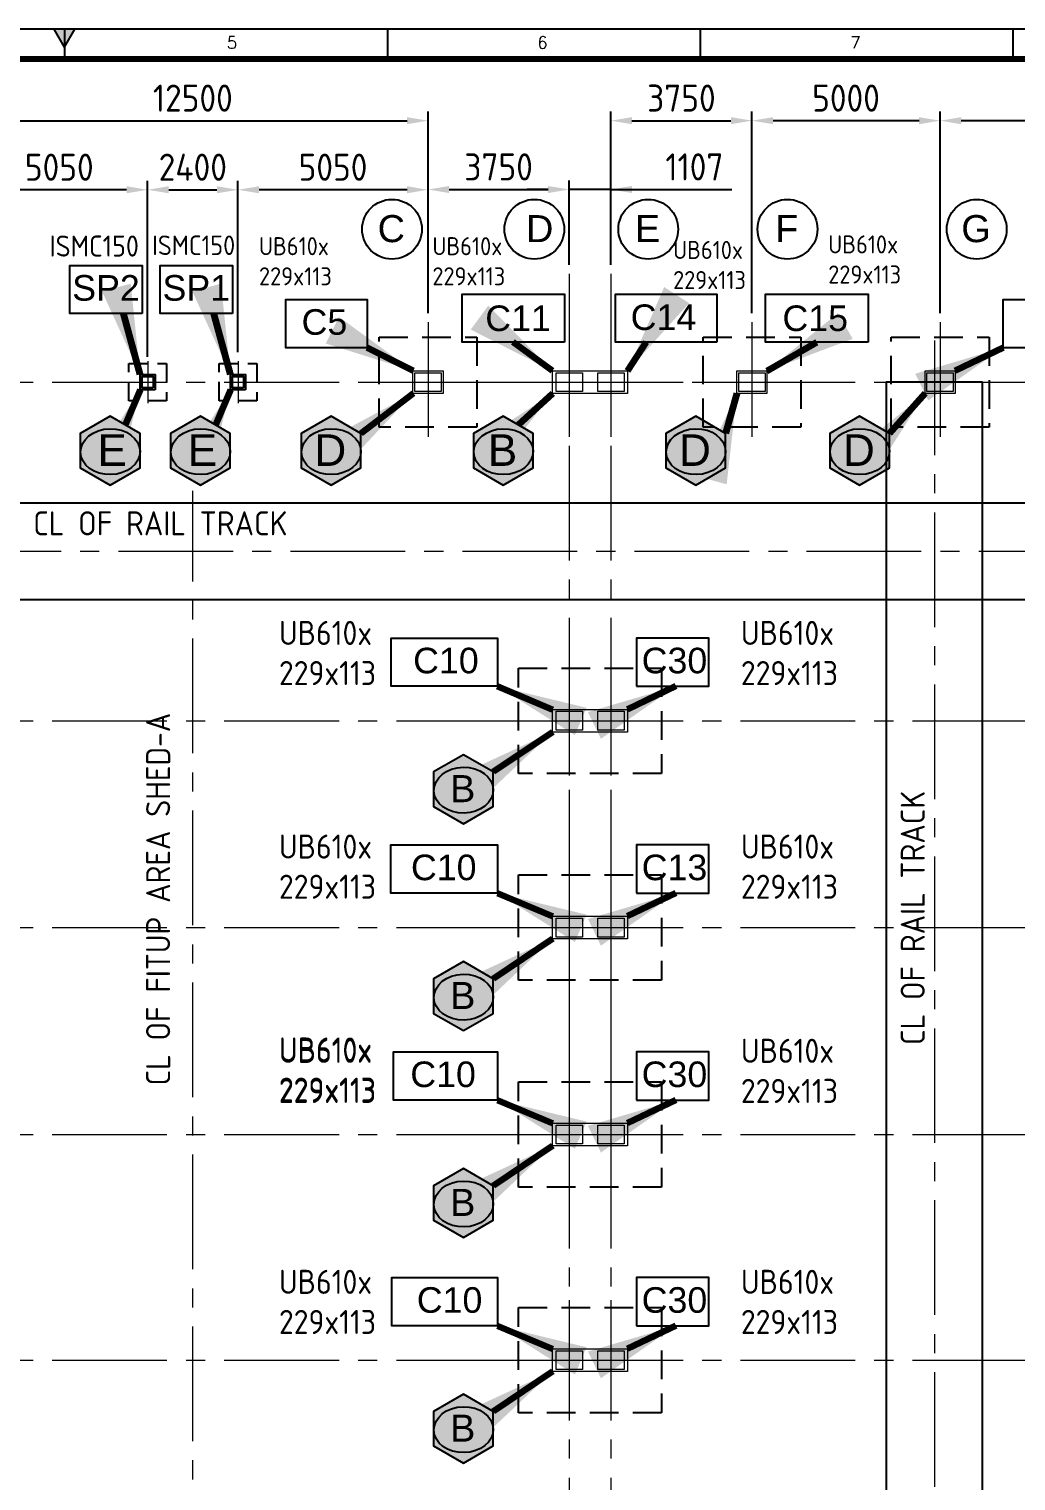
# Model space of a CAD drawing. Header units: millimetres. Extents: x -1055 to 11244, y -20673 to 2560.
# Drawn here: x 204.6 to 368.5, y 1497.6 to 1738.8 of the extents above; entities that cross this region are included whole.
import ezdxf
from ezdxf.enums import TextEntityAlignment as Align

# ---------------------------------------------------------------- set-up
doc = ezdxf.new("R2010")
doc.units = ezdxf.units.MM
doc.linetypes.add('CENTER2', pattern=[28.575, 19.05, -3.175, 3.175, -3.175])
doc.linetypes.add('DASHED2', pattern=[9.525, 6.35, -3.175])
doc.layers.add('BORDER', color=6, linetype='Continuous')
doc.styles.add('ACISOTS', font='isocp.shx')
doc.styles.add('ROMANS', font='romans.shx', dxfattribs={"width": 0.8})
doc.styles.get("Standard").update_dxf_attribs({"font": 'arial.ttf'})
doc.dimstyles.new('ISO-25', dxfattribs={"dimtxt": 4, "dimasz": 3.5, "dimexe": 1.5, "dimexo": 1.5, "dimgap": 1.5, "dimtad": 1, "dimtxsty": 'Standard', "dimcen": 0, "dimadec": 0, "dimazin": 0, "dimtfac": 1, "dimtmove": 0, "dimatfit": 3, "dimfxl": 1, "dimarcsym": 0})

# ---------------------------------------------------------------- blocks, each defined once
blk = doc.blocks.new('*D27759')
at = {"color": 0, "lineweight": -2}
for p, q in [((192.76, 1691.62), (192.76, 1725.11)), ((270.89, 1691.62), (270.89, 1725.11)), ((196.26, 1723.61), (267.39, 1723.61))]:
    blk.add_line(p, q, dxfattribs=at)
at = {"color": 0}
for points in [[(196.26, 1724.2), (196.26, 1723.03), (192.76, 1723.61)], [(267.39, 1723.03), (267.39, 1724.2), (270.89, 1723.61)]]:
    blk.add_solid(points, dxfattribs=at)
at = {"layer": 'Defpoints', "color": 0}
for p in [(270.89, 1723.61), (192.76, 1690.12), (270.89, 1690.12)]:
    blk.add_point(p, dxfattribs=at)
at = {"color": 0, "insert": (231.82, 1727.36), "char_height": 4.5, "attachment_point": 5, "style": 'ACISOTS'}
blk.add_mtext('12500', dxfattribs=at)
blk = doc.blocks.new('*D27760')
at = {"color": 0, "lineweight": -2}
for p, q in [((270.89, 1691.62), (270.89, 1713.68)), ((294.32, 1699.66), (294.32, 1713.68)), ((274.39, 1712.18), (290.82, 1712.18))]:
    blk.add_line(p, q, dxfattribs=at)
at = {"color": 0}
for points in [[(274.39, 1712.76), (274.39, 1711.59), (270.89, 1712.18)], [(290.82, 1711.59), (290.82, 1712.76), (294.32, 1712.18)]]:
    blk.add_solid(points, dxfattribs=at)
at = {"layer": 'Defpoints', "color": 0}
for p in [(294.32, 1712.18), (294.32, 1698.16), (270.89, 1690.12)]:
    blk.add_point(p, dxfattribs=at)
at = {"color": 0, "insert": (282.6, 1715.93), "char_height": 4.5, "attachment_point": 5, "style": 'ACISOTS'}
blk.add_mtext('3750', dxfattribs=at)
blk = doc.blocks.new('*D27762')
at = {"color": 0, "lineweight": -2}
for p, q in [((355.93, 1691.62), (355.93, 1725.11)), ((424.05, 1699.66), (424.05, 1725.11)), ((420.55, 1723.61), (359.43, 1723.61))]:
    blk.add_line(p, q, dxfattribs=at)
at = {"color": 0}
for points in [[(359.43, 1724.2), (359.43, 1723.03), (355.93, 1723.61)], [(420.55, 1723.03), (420.55, 1724.2), (424.05, 1723.61)]]:
    blk.add_solid(points, dxfattribs=at)
at = {"layer": 'Defpoints', "color": 0}
for p in [(355.93, 1723.61), (424.05, 1698.16), (355.93, 1690.12)]:
    blk.add_point(p, dxfattribs=at)
at = {"color": 0, "insert": (389.99, 1727.36), "char_height": 4.5, "attachment_point": 5, "style": 'ACISOTS'}
blk.add_mtext('10900', dxfattribs=at)
blk = doc.blocks.new('*D27763')
at = {"color": 0, "lineweight": -2}
for p, q in [((324.68, 1691.62), (324.68, 1725.11)), ((355.93, 1691.62), (355.93, 1725.11)), ((352.43, 1723.61), (328.18, 1723.61))]:
    blk.add_line(p, q, dxfattribs=at)
at = {"color": 0}
for points in [[(328.18, 1724.2), (328.18, 1723.03), (324.68, 1723.61)], [(352.43, 1723.03), (352.43, 1724.2), (355.93, 1723.61)]]:
    blk.add_solid(points, dxfattribs=at)
at = {"layer": 'Defpoints', "color": 0}
for p in [(324.68, 1723.61), (324.68, 1690.12), (355.93, 1690.12)]:
    blk.add_point(p, dxfattribs=at)
at = {"color": 0, "insert": (340.3, 1727.36), "char_height": 4.5, "attachment_point": 5, "style": 'ACISOTS'}
blk.add_mtext('5000', dxfattribs=at)
blk = doc.blocks.new('*D27764')
at = {"color": 0, "lineweight": -2}
for p, q in [((301.24, 1699.66), (301.24, 1725.11)), ((324.68, 1691.62), (324.68, 1725.11)), ((304.74, 1723.61), (321.18, 1723.61))]:
    blk.add_line(p, q, dxfattribs=at)
at = {"color": 0}
for points in [[(304.74, 1724.2), (304.74, 1723.03), (301.24, 1723.61)], [(321.18, 1723.03), (321.18, 1724.2), (324.68, 1723.61)]]:
    blk.add_solid(points, dxfattribs=at)
at = {"layer": 'Defpoints', "color": 0}
for p in [(324.68, 1723.61), (301.24, 1698.16), (324.68, 1690.12)]:
    blk.add_point(p, dxfattribs=at)
at = {"color": 0, "insert": (312.96, 1727.36), "char_height": 4.5, "attachment_point": 5, "style": 'ACISOTS'}
blk.add_mtext('3750', dxfattribs=at)
blk = doc.blocks.new('*D27765')
at = {"color": 0, "lineweight": -2}
for p, q in [((294.32, 1699.66), (294.32, 1713.68)), ((301.24, 1699.66), (301.24, 1713.68)), ((290.82, 1712.18), (287.32, 1712.18)), ((301.24, 1712.18), (294.32, 1712.18)), ((301.24, 1712.18), (321.34, 1712.18)), ((304.74, 1712.18), (308.24, 1712.18))]:
    blk.add_line(p, q, dxfattribs=at)
at = {"color": 0}
for points in [[(290.82, 1711.59), (290.82, 1712.76), (294.32, 1712.18)], [(304.74, 1712.76), (304.74, 1711.59), (301.24, 1712.18)]]:
    blk.add_solid(points, dxfattribs=at)
at = {"layer": 'Defpoints', "color": 0}
for p in [(294.32, 1712.18), (294.32, 1698.16), (301.24, 1698.16)]:
    blk.add_point(p, dxfattribs=at)
at = {"color": 0, "insert": (315.12, 1715.93), "char_height": 4.5, "attachment_point": 5, "style": 'ACISOTS'}
blk.add_mtext('1107', dxfattribs=at)
blk = doc.blocks.new('A$7E9715B3A1E3B4')
at = {"color": 1, "linetype": 'CENTER2', "lineweight": 0}
for p, q in [((9.95, 19.91), (9.95, 0)), ((0, 9.95), (19.91, 9.95))]:
    blk.add_line(p, q, dxfattribs=at)
at = {"color": 1, "lineweight": 0}
for points in [[(12.45, 8.08), (7.45, 8.08), (7.45, 11.83), (12.45, 11.83)], [(12.14, 8.39), (7.77, 8.39), (7.77, 11.52), (12.14, 11.52)]]:
    blk.add_lwpolyline(points, close=True, dxfattribs=at)
blk = doc.blocks.new('A$7E9715C232F3CA')
at = {"color": 1, "linetype": 'CENTER2', "lineweight": 0}
for p, q in [((9.95, 19.91), (9.95, 0)), ((16.87, 19.91), (16.87, 0)), ((0, 9.95), (26.83, 9.95))]:
    blk.add_line(p, q, dxfattribs=at)
at = {"color": 4, "lineweight": 0}
for points in [[(19.66, 8.08), (7.16, 8.08), (7.16, 11.83), (19.66, 11.83)], [(12.14, 8.39), (7.77, 8.39), (7.77, 11.52), (12.14, 11.52)], [(19.06, 8.39), (14.69, 8.39), (14.69, 11.52), (19.06, 11.52)]]:
    blk.add_lwpolyline(points, close=True, dxfattribs=at)
blk = doc.blocks.new('*D28428')
at = {"color": 0, "lineweight": -2}
for p, q in [((192.76, 1691.62), (192.76, 1713.63)), ((224.32, 1684.38), (224.32, 1713.63)), ((220.82, 1712.13), (196.26, 1712.13))]:
    blk.add_line(p, q, dxfattribs=at)
at = {"color": 0}
for points in [[(196.26, 1712.72), (196.26, 1711.55), (192.76, 1712.13)], [(220.82, 1711.55), (220.82, 1712.72), (224.32, 1712.13)]]:
    blk.add_solid(points, dxfattribs=at)
at = {"layer": 'Defpoints', "color": 0}
for p in [(192.76, 1712.13), (192.76, 1690.12), (224.32, 1682.88)]:
    blk.add_point(p, dxfattribs=at)
at = {"color": 0, "insert": (209.64, 1715.88), "char_height": 4.5, "attachment_point": 5, "style": 'ACISOTS'}
blk.add_mtext('5050', dxfattribs=at)
blk = doc.blocks.new('A1B')
at = {"layer": 'BORDER'}
for p, q in [((210.5, 587), (208.77, 590)), ((210.5, 590), (210.5, 585)), ((210.5, 587), (212.23, 590)), ((210.5, 588), (210.5, 585)), ((210.5, 588), (210.5, 585))]:
    blk.add_line(p, q, dxfattribs=at)
at = {"layer": 'BORDER', "color": 1}
for p, q in [((264.19, 585), (264.19, 590)), ((316.12, 585), (316.12, 590)), ((368.06, 585), (368.06, 590))]:
    blk.add_line(p, q, dxfattribs=at)
at = {"layer": 'BORDER'}
blk.add_lwpolyline([(837, 3), (837, 590), (3, 590), (3, 3)], close=True, dxfattribs=at)
at = {"layer": 'BORDER', "const_width": 1}
blk.add_lwpolyline([(8, 8), (832, 8), (832, 585), (8, 585)], close=True, dxfattribs=at)
at = {"layer": 'BORDER'}
blk.add_solid([(212.23, 590), (208.77, 590), (210.5, 587)], dxfattribs=at)
at = {"layer": 'BORDER', "color": 1, "style": 'ROMANS'}
for s, p in [('5', (238.32, 586.75)), ('6', (289.89, 586.75)), ('7', (341.88, 586.75))]:
    blk.add_text(s, height=2, dxfattribs=at).set_placement(p, align=Align.CENTER)
blk = doc.blocks.new('*D28637')
at = {"color": 0, "lineweight": -2}
for p, q in [((239.32, 1685.17), (239.32, 1713.63)), ((270.89, 1691.62), (270.89, 1713.63)), ((267.39, 1712.13), (242.82, 1712.13))]:
    blk.add_line(p, q, dxfattribs=at)
at = {"color": 0}
for points in [[(242.82, 1712.72), (242.82, 1711.55), (239.32, 1712.13)], [(267.39, 1711.55), (267.39, 1712.72), (270.89, 1712.13)]]:
    blk.add_solid(points, dxfattribs=at)
at = {"layer": 'Defpoints', "color": 0}
for p in [(239.32, 1712.13), (270.89, 1690.12), (239.32, 1683.67)]:
    blk.add_point(p, dxfattribs=at)
at = {"color": 0, "insert": (255.1, 1715.88), "char_height": 4.5, "attachment_point": 5, "style": 'ACISOTS'}
blk.add_mtext('5050', dxfattribs=at)
blk = doc.blocks.new('*D28638')
at = {"color": 0, "lineweight": -2}
for p, q in [((224.32, 1685.17), (224.32, 1713.63)), ((239.32, 1685.17), (239.32, 1713.63)), ((227.82, 1712.13), (235.82, 1712.13))]:
    blk.add_line(p, q, dxfattribs=at)
at = {"color": 0}
for points in [[(227.82, 1712.72), (227.82, 1711.55), (224.32, 1712.13)], [(235.82, 1711.55), (235.82, 1712.72), (239.32, 1712.13)]]:
    blk.add_solid(points, dxfattribs=at)
at = {"layer": 'Defpoints', "color": 0}
for p in [(239.32, 1712.13), (224.32, 1683.67), (239.32, 1683.67)]:
    blk.add_point(p, dxfattribs=at)
at = {"color": 0, "insert": (231.82, 1715.88), "char_height": 4.5, "attachment_point": 5, "style": 'ACISOTS'}
blk.add_mtext('2400', dxfattribs=at)

msp = doc.modelspace()

# ---------------------------------------------------------------- hatches: boundary and pattern name
at = {"transparency": 33554687}
h = msp.add_hatch(color=256, dxfattribs=at)
h.dxf.hatch_style = 1
edge = h.paths.add_edge_path()
edge.add_line((220.565782, 1673.074741), (218.083677, 1674.507785))
edge.add_line((218.083677, 1674.507785), (213.119468, 1671.641697))
edge.add_line((213.119468, 1671.641697), (213.119468, 1665.909522))
edge.add_line((213.119468, 1665.909522), (218.083677, 1663.043435))
edge.add_line((218.083677, 1663.043435), (223.047887, 1665.909522))
edge.add_line((223.047887, 1665.909522), (223.047887, 1668.591513))
edge.add_ellipse((218.113728, 1668.613119), major_axis=(-4.934186, -0.103971), ratio=0.7730340689, start_angle=180.01942008, end_angle=538.11416563, ccw=False)
edge.add_line((223.047887, 1668.718383), (223.047887, 1671.641697))
edge.add_line((223.047887, 1671.641697), (220.565782, 1673.074741))
h = msp.add_hatch(color=256, dxfattribs=at)
h.dxf.hatch_style = 1
edge = h.paths.add_edge_path()
edge.add_line((220.565782, 1673.074741), (218.083677, 1674.507785))
edge.add_line((218.083677, 1674.507785), (213.119468, 1671.641697))
edge.add_line((213.119468, 1671.641697), (213.119468, 1665.909522))
edge.add_line((213.119468, 1665.909522), (218.083677, 1663.043435))
edge.add_line((218.083677, 1663.043435), (223.047887, 1665.909522))
edge.add_line((223.047887, 1665.909522), (223.047887, 1668.591513))
edge.add_ellipse((218.113728, 1668.613119), major_axis=(-4.934186, -0.103971), ratio=0.7730340689, start_angle=180.01942008, end_angle=538.11416563, ccw=False)
edge.add_line((223.047887, 1668.718383), (223.047887, 1671.641697))
edge.add_line((223.047887, 1671.641697), (220.565782, 1673.074741))
h = msp.add_hatch(color=256, dxfattribs=at)
h.dxf.hatch_style = 1
edge = h.paths.add_edge_path()
edge.add_line((235.565782, 1673.074741), (233.083677, 1674.507785))
edge.add_line((233.083677, 1674.507785), (228.119468, 1671.641697))
edge.add_line((228.119468, 1671.641697), (228.119468, 1665.909522))
edge.add_line((228.119468, 1665.909522), (233.083677, 1663.043435))
edge.add_line((233.083677, 1663.043435), (238.047887, 1665.909522))
edge.add_line((238.047887, 1665.909522), (238.047887, 1668.591513))
edge.add_ellipse((233.113728, 1668.613119), major_axis=(-4.934186, -0.103971), ratio=0.7730340689, start_angle=180.01942008, end_angle=538.11416563, ccw=False)
edge.add_line((238.047887, 1668.718383), (238.047887, 1671.641697))
edge.add_line((238.047887, 1671.641697), (235.565782, 1673.074741))
h = msp.add_hatch(color=256, dxfattribs=at)
h.dxf.hatch_style = 1
edge = h.paths.add_edge_path()
edge.add_line((235.565782, 1673.074741), (233.083677, 1674.507785))
edge.add_line((233.083677, 1674.507785), (228.119468, 1671.641697))
edge.add_line((228.119468, 1671.641697), (228.119468, 1665.909522))
edge.add_line((228.119468, 1665.909522), (233.083677, 1663.043435))
edge.add_line((233.083677, 1663.043435), (238.047887, 1665.909522))
edge.add_line((238.047887, 1665.909522), (238.047887, 1668.591513))
edge.add_ellipse((233.113728, 1668.613119), major_axis=(-4.934186, -0.103971), ratio=0.7730340689, start_angle=180.01942008, end_angle=538.11416563, ccw=False)
edge.add_line((238.047887, 1668.718383), (238.047887, 1671.641697))
edge.add_line((238.047887, 1671.641697), (235.565782, 1673.074741))
h = msp.add_hatch(color=256, dxfattribs=at)
h.dxf.hatch_style = 1
edge = h.paths.add_edge_path()
edge.add_line((257.260929, 1673.074741), (254.778824, 1674.507785))
edge.add_line((254.778824, 1674.507785), (249.814615, 1671.641697))
edge.add_line((249.814615, 1671.641697), (249.814615, 1665.909522))
edge.add_line((249.814615, 1665.909522), (254.778824, 1663.043435))
edge.add_line((254.778824, 1663.043435), (259.743033, 1665.909522))
edge.add_line((259.743033, 1665.909522), (259.743033, 1668.591513))
edge.add_ellipse((254.808875, 1668.613119), major_axis=(-4.934186, -0.103971), ratio=0.7730340689, start_angle=180.01942008, end_angle=538.11416563, ccw=False)
edge.add_line((259.743033, 1668.718383), (259.743033, 1671.641697))
edge.add_line((259.743033, 1671.641697), (257.260929, 1673.074741))
h = msp.add_hatch(color=256, dxfattribs=at)
h.dxf.hatch_style = 1
edge = h.paths.add_edge_path()
edge.add_line((285.853628, 1673.074741), (283.371523, 1674.507785))
edge.add_line((283.371523, 1674.507785), (278.407314, 1671.641697))
edge.add_line((278.407314, 1671.641697), (278.407314, 1665.909522))
edge.add_line((278.407314, 1665.909522), (283.371523, 1663.043435))
edge.add_line((283.371523, 1663.043435), (288.335733, 1665.909522))
edge.add_line((288.335733, 1665.909522), (288.335733, 1668.591513))
edge.add_ellipse((283.401574, 1668.613119), major_axis=(-4.934186, -0.103971), ratio=0.7730340689, start_angle=180.01942008, end_angle=538.11416563, ccw=False)
edge.add_line((288.335733, 1668.718383), (288.335733, 1671.641697))
edge.add_line((288.335733, 1671.641697), (285.853628, 1673.074741))
h = msp.add_hatch(color=256, dxfattribs=at)
h.dxf.hatch_style = 1
edge = h.paths.add_edge_path()
edge.add_line((285.853628, 1673.074741), (283.371523, 1674.507785))
edge.add_line((283.371523, 1674.507785), (278.407314, 1671.641697))
edge.add_line((278.407314, 1671.641697), (278.407314, 1665.909522))
edge.add_line((278.407314, 1665.909522), (283.371523, 1663.043435))
edge.add_line((283.371523, 1663.043435), (288.335733, 1665.909522))
edge.add_line((288.335733, 1665.909522), (288.335733, 1668.591513))
edge.add_ellipse((283.401574, 1668.613119), major_axis=(-4.934186, -0.103971), ratio=0.7730340689, start_angle=180.01942008, end_angle=538.11416563, ccw=False)
edge.add_line((288.335733, 1668.718383), (288.335733, 1671.641697))
edge.add_line((288.335733, 1671.641697), (285.853628, 1673.074741))
h = msp.add_hatch(color=256, dxfattribs=at)
h.dxf.hatch_style = 1
edge = h.paths.add_edge_path()
edge.add_line((317.821941, 1673.074741), (315.339837, 1674.507785))
edge.add_line((315.339837, 1674.507785), (310.375628, 1671.641697))
edge.add_line((310.375628, 1671.641697), (310.375628, 1665.909522))
edge.add_line((310.375628, 1665.909522), (315.339837, 1663.043435))
edge.add_line((315.339837, 1663.043435), (320.304046, 1665.909522))
edge.add_line((320.304046, 1665.909522), (320.304046, 1668.591513))
edge.add_ellipse((315.369888, 1668.613119), major_axis=(-4.934186, -0.103971), ratio=0.7730340689, start_angle=180.01942008, end_angle=538.11416563, ccw=False)
edge.add_line((320.304046, 1668.718383), (320.304046, 1671.641697))
edge.add_line((320.304046, 1671.641697), (317.821941, 1673.074741))
h = msp.add_hatch(color=256, dxfattribs=at)
h.dxf.hatch_style = 1
edge = h.paths.add_edge_path()
edge.add_line((317.821941, 1673.074741), (315.339837, 1674.507785))
edge.add_line((315.339837, 1674.507785), (310.375628, 1671.641697))
edge.add_line((310.375628, 1671.641697), (310.375628, 1665.909522))
edge.add_line((310.375628, 1665.909522), (315.339837, 1663.043435))
edge.add_line((315.339837, 1663.043435), (320.304046, 1665.909522))
edge.add_line((320.304046, 1665.909522), (320.304046, 1668.591513))
edge.add_ellipse((315.369888, 1668.613119), major_axis=(-4.934186, -0.103971), ratio=0.7730340689, start_angle=180.01942008, end_angle=538.11416563, ccw=False)
edge.add_line((320.304046, 1668.718383), (320.304046, 1671.641697))
edge.add_line((320.304046, 1671.641697), (317.821941, 1673.074741))
h = msp.add_hatch(color=256, dxfattribs=at)
h.dxf.hatch_style = 1
edge = h.paths.add_edge_path()
edge.add_line((345.036841, 1673.074741), (342.554736, 1674.507785))
edge.add_line((342.554736, 1674.507785), (337.590527, 1671.641697))
edge.add_line((337.590527, 1671.641697), (337.590527, 1665.909522))
edge.add_line((337.590527, 1665.909522), (342.554736, 1663.043435))
edge.add_line((342.554736, 1663.043435), (347.518945, 1665.909522))
edge.add_line((347.518945, 1665.909522), (347.518945, 1668.591513))
edge.add_ellipse((342.584787, 1668.613119), major_axis=(-4.934186, -0.103971), ratio=0.7730340689, start_angle=180.01942008, end_angle=538.11416563, ccw=False)
edge.add_line((347.518945, 1668.718383), (347.518945, 1671.641697))
edge.add_line((347.518945, 1671.641697), (345.036841, 1673.074741))
h = msp.add_hatch(color=256, dxfattribs=at)
h.dxf.hatch_style = 1
edge = h.paths.add_edge_path()
edge.add_line((279.242094, 1616.824741), (276.75999, 1618.257785))
edge.add_line((276.75999, 1618.257785), (271.795781, 1615.391697))
edge.add_line((271.795781, 1615.391697), (271.795781, 1609.659522))
edge.add_line((271.795781, 1609.659522), (276.75999, 1606.793435))
edge.add_line((276.75999, 1606.793435), (281.724199, 1609.659522))
edge.add_line((281.724199, 1609.659522), (281.724199, 1612.341513))
edge.add_ellipse((276.790041, 1612.363119), major_axis=(-4.934186, -0.103971), ratio=0.7730340689, start_angle=180.01942008, end_angle=538.11416563, ccw=False)
edge.add_line((281.724199, 1612.468383), (281.724199, 1615.391697))
edge.add_line((281.724199, 1615.391697), (279.242094, 1616.824741))
h = msp.add_hatch(color=256, dxfattribs=at)
h.dxf.hatch_style = 1
edge = h.paths.add_edge_path()
edge.add_line((279.242094, 1582.449741), (276.75999, 1583.882785))
edge.add_line((276.75999, 1583.882785), (271.795781, 1581.016697))
edge.add_line((271.795781, 1581.016697), (271.795781, 1575.284522))
edge.add_line((271.795781, 1575.284522), (276.75999, 1572.418435))
edge.add_line((276.75999, 1572.418435), (281.724199, 1575.284522))
edge.add_line((281.724199, 1575.284522), (281.724199, 1577.966513))
edge.add_ellipse((276.790041, 1577.988119), major_axis=(-4.934186, -0.103971), ratio=0.7730340689, start_angle=180.01942008, end_angle=538.11416563, ccw=False)
edge.add_line((281.724199, 1578.093383), (281.724199, 1581.016697))
edge.add_line((281.724199, 1581.016697), (279.242094, 1582.449741))
h = msp.add_hatch(color=256, dxfattribs=at)
h.dxf.hatch_style = 1
edge = h.paths.add_edge_path()
edge.add_line((279.242094, 1548.074741), (276.75999, 1549.507785))
edge.add_line((276.75999, 1549.507785), (271.795781, 1546.641697))
edge.add_line((271.795781, 1546.641697), (271.795781, 1540.909522))
edge.add_line((271.795781, 1540.909522), (276.75999, 1538.043435))
edge.add_line((276.75999, 1538.043435), (281.724199, 1540.909522))
edge.add_line((281.724199, 1540.909522), (281.724199, 1543.591513))
edge.add_ellipse((276.790041, 1543.613119), major_axis=(-4.934186, -0.103971), ratio=0.7730340689, start_angle=180.01942008, end_angle=538.11416563, ccw=False)
edge.add_line((281.724199, 1543.718383), (281.724199, 1546.641697))
edge.add_line((281.724199, 1546.641697), (279.242094, 1548.074741))
h = msp.add_hatch(color=256, dxfattribs=at)
h.dxf.hatch_style = 1
edge = h.paths.add_edge_path()
edge.add_line((279.242094, 1510.574741), (276.75999, 1512.007785))
edge.add_line((276.75999, 1512.007785), (271.795781, 1509.141697))
edge.add_line((271.795781, 1509.141697), (271.795781, 1503.409522))
edge.add_line((271.795781, 1503.409522), (276.75999, 1500.543435))
edge.add_line((276.75999, 1500.543435), (281.724199, 1503.409522))
edge.add_line((281.724199, 1503.409522), (281.724199, 1506.091513))
edge.add_ellipse((276.790041, 1506.113119), major_axis=(-4.934186, -0.103971), ratio=0.7730340689, start_angle=180.01942008, end_angle=538.11416563, ccw=False)
edge.add_line((281.724199, 1506.218383), (281.724199, 1509.141697))
edge.add_line((281.724199, 1509.141697), (279.242094, 1510.574741))

# ---------------------------------------------------------------- linework, layer by layer
at = {"color": 3, "linetype": 'CENTER2', "lineweight": 0}
for p, q in [((294.323601, 1698.161066), (294.323601, 1168.450849)), ((301.242351, 1698.161066), (301.242351, 1359.518887)), ((354.992351, 1687.09968), (354.992351, 1349.660867)), ((224.323601, 1683.668803), (224.323601, 1676.653131)), ((239.323601, 1683.668803), (239.323601, 1676.653131)), ((151.323502, 1680.160967), (506.742451, 1680.160967)), ((231.823601, 1161.295912), (231.823601, 1662.134019)), ((495.681065, 1652.035967), (162.384888, 1652.035967)), ((151.323502, 1623.910967), (506.742451, 1623.910967)), ((151.323502, 1589.535967), (506.742451, 1589.535967)), ((151.323502, 1555.160967), (506.742451, 1555.160967)), ((151.323502, 1517.660967), (506.742451, 1517.660967))]:
    msp.add_line(p, q, dxfattribs=at)
for points in [[(223.401016, 1691.554038), (211.401016, 1691.554038), (211.401016, 1699.554038), (223.401016, 1699.554038)], [(238.401016, 1691.554038), (226.401016, 1691.554038), (226.401016, 1699.554038), (238.401016, 1699.554038)], [(260.75987, 1685.887517), (247.284159, 1685.887517), (247.284159, 1693.887517), (260.75987, 1693.887517)], [(293.543483, 1686.784066), (276.546849, 1686.784066), (276.546849, 1694.784066), (293.543483, 1694.784066)], [(318.822201, 1686.784066), (302.033992, 1686.784066), (302.033992, 1694.784066), (318.822201, 1694.784066)], [(225.573601, 1678.910967), (223.073601, 1678.910967), (223.073601, 1681.410967), (225.573601, 1681.410967)], [(225.261101, 1679.223467), (223.386101, 1679.223467), (223.386101, 1681.098467), (225.261101, 1681.098467)], [(240.573601, 1678.910967), (238.073601, 1678.910967), (238.073601, 1681.410967), (240.573601, 1681.410967)], [(240.261101, 1679.223467), (238.386101, 1679.223467), (238.386101, 1681.098467), (240.261101, 1681.098467)], [(362.992351, 1680.160967), (346.992351, 1680.160967), (346.992351, 1367.660967), (362.992351, 1367.660967)], [(218.083677, 1663.043435), (223.047887, 1665.909522), (223.047887, 1671.641697), (218.083677, 1674.507785), (213.119468, 1671.641697), (213.119468, 1665.909522)], [(218.083677, 1663.043435), (223.047887, 1665.909522), (223.047887, 1671.641697), (218.083677, 1674.507785), (213.119468, 1671.641697), (213.119468, 1665.909522)], [(233.083677, 1663.043435), (238.047887, 1665.909522), (238.047887, 1671.641697), (233.083677, 1674.507785), (228.119468, 1671.641697), (228.119468, 1665.909522)], [(233.083677, 1663.043435), (238.047887, 1665.909522), (238.047887, 1671.641697), (233.083677, 1674.507785), (228.119468, 1671.641697), (228.119468, 1665.909522)], [(254.778824, 1663.043435), (259.743033, 1665.909522), (259.743033, 1671.641697), (254.778824, 1674.507785), (249.814615, 1671.641697), (249.814615, 1665.909522)], [(283.371523, 1663.043435), (288.335733, 1665.909522), (288.335733, 1671.641697), (283.371523, 1674.507785), (278.407314, 1671.641697), (278.407314, 1665.909522)], [(283.371523, 1663.043435), (288.335733, 1665.909522), (288.335733, 1671.641697), (283.371523, 1674.507785), (278.407314, 1671.641697), (278.407314, 1665.909522)], [(315.339837, 1663.043435), (320.304046, 1665.909522), (320.304046, 1671.641697), (315.339837, 1674.507785), (310.375628, 1671.641697), (310.375628, 1665.909522)], [(315.339837, 1663.043435), (320.304046, 1665.909522), (320.304046, 1671.641697), (315.339837, 1674.507785), (310.375628, 1671.641697), (310.375628, 1665.909522)], [(342.554736, 1663.043435), (347.518945, 1665.909522), (347.518945, 1671.641697), (342.554736, 1674.507785), (337.590527, 1671.641697), (337.590527, 1665.909522)], [(169.323601, 1644.035967), (488.742351, 1644.035967), (488.742351, 1660.035967), (169.323601, 1660.035967)], [(282.425322, 1629.637517), (264.742789, 1629.637517), (264.742789, 1637.637517), (282.425322, 1637.637517)], [(305.529097, 1629.637517), (317.529097, 1629.637517), (317.529097, 1637.637517), (305.529097, 1637.637517)], [(276.75999, 1606.793435), (281.724199, 1609.659522), (281.724199, 1615.391697), (276.75999, 1618.257785), (271.795781, 1615.391697), (271.795781, 1609.659522)], [(282.425322, 1595.262517), (264.731657, 1595.262517), (264.731657, 1603.262517), (282.425322, 1603.262517)], [(305.529097, 1595.262517), (317.529097, 1595.262517), (317.529097, 1603.262517), (305.529097, 1603.262517)], [(276.75999, 1572.418435), (281.724199, 1575.284522), (281.724199, 1581.016697), (276.75999, 1583.882785), (271.795781, 1581.016697), (271.795781, 1575.284522)], [(282.425322, 1560.887517), (265.131347, 1560.887517), (265.131347, 1568.887517), (282.425322, 1568.887517)], [(305.529097, 1560.887517), (317.529097, 1560.887517), (317.529097, 1568.887517), (305.529097, 1568.887517)], [(276.75999, 1538.043435), (281.724199, 1540.909522), (281.724199, 1546.641697), (276.75999, 1549.507785), (271.795781, 1546.641697), (271.795781, 1540.909522)], [(282.425322, 1523.387517), (264.891006, 1523.387517), (264.891006, 1531.387517), (282.425322, 1531.387517)], [(305.529097, 1523.387517), (317.529097, 1523.387517), (317.529097, 1531.387517), (305.529097, 1531.387517)], [(276.75999, 1500.543435), (281.724199, 1503.409522), (281.724199, 1509.141697), (276.75999, 1512.007785), (271.795781, 1509.141697), (271.795781, 1503.409522)]]:
    msp.add_lwpolyline(points, close=True)
at = {"color": 1}
for points in [[(343.967953, 1686.784066), (326.936989, 1686.784066), (326.936989, 1694.784066), (343.967953, 1694.784066)], [(383.478968, 1685.887517), (366.3783, 1685.887517), (366.3783, 1693.887517), (383.478968, 1693.887517)]]:
    msp.add_lwpolyline(points, close=True, dxfattribs=at)
at = {"color": 6, "linetype": 'DASHED2', "ltscale": 0.75}
for points in [[(262.761101, 1687.660967), (279.011101, 1687.660967), (279.011101, 1672.660967), (262.761101, 1672.660967)], [(316.554851, 1687.660967), (332.804851, 1687.660967), (332.804851, 1672.660967), (316.554851, 1672.660967)], [(347.804851, 1687.660967), (364.054851, 1687.660967), (364.054851, 1672.660967), (347.804851, 1672.660967)], [(285.907976, 1632.660967), (309.657976, 1632.660967), (309.657976, 1615.160967), (285.907976, 1615.160967)], [(285.907976, 1598.285967), (309.657976, 1598.285967), (309.657976, 1580.785967), (285.907976, 1580.785967)], [(285.907976, 1563.910967), (309.657976, 1563.910967), (309.657976, 1546.410967), (285.907976, 1546.410967)], [(285.907976, 1526.410967), (309.657976, 1526.410967), (309.657976, 1508.910967), (285.907976, 1508.910967)]]:
    msp.add_lwpolyline(points, close=True, dxfattribs=at)
at = {"color": 6, "linetype": 'DASHED2', "ltscale": 0.5}
for points in [[(221.198601, 1683.285967), (227.448601, 1683.285967), (227.448601, 1677.035967), (221.198601, 1677.035967)], [(236.198601, 1683.285967), (242.448601, 1683.285967), (242.448601, 1677.035967), (236.198601, 1677.035967)]]:
    msp.add_lwpolyline(points, close=True, dxfattribs=at)
for centre in [(264.899899, 1705.577597), (288.54028, 1705.577597), (307.455234, 1705.577597), (330.58045, 1705.577597), (362.008938, 1705.577597)]:
    msp.add_circle(centre, 4.964209)
for centre in [(218.113728, 1668.613119), (218.113728, 1668.613119), (233.113728, 1668.613119), (233.113728, 1668.613119), (254.808875, 1668.613119), (283.401574, 1668.613119), (283.401574, 1668.613119), (315.369888, 1668.613119), (315.369888, 1668.613119), (342.584787, 1668.613119), (276.790041, 1612.363119), (276.790041, 1577.988119), (276.790041, 1543.613119), (276.790041, 1506.113119)]:
    msp.add_ellipse(centre, major_axis=(4.934186, 0.103971), ratio=0.7730340689)

# ---------------------------------------------------------------- block references
for name, p in [('A1B', (0, 1148.838959)), ('A$7E9715B3A1E3B4', (260.932025, 1670.206891)), ('A$7E9715C232F3CA', (284.369525, 1670.206891)), ('A$7E9715B3A1E3B4', (314.725775, 1670.206891)), ('A$7E9715B3A1E3B4', (345.975775, 1670.206891)), ('A$7E9715C232F3CA', (284.369525, 1613.956891)), ('A$7E9715C232F3CA', (284.369525, 1579.581891)), ('A$7E9715C232F3CA', (284.369525, 1545.206891)), ('A$7E9715C232F3CA', (284.369525, 1507.706891))]:
    msp.add_blockref(name, p)

# ---------------------------------------------------------------- texts
at = {"color": 3}
for s, height, p in [('C', 4.500025, (264.781071, 1705.677558)), ('D', 4.500025, (289.431672, 1705.677558)), ('E', 4.500025, (307.336406, 1705.677558)), ('F', 4.500025, (330.461621, 1705.677558)), ('G', 4.500025, (361.89011, 1705.677558)), ('SP2', 4.25, (217.395485, 1695.830008)), ('SP1', 4.25, (232.395485, 1695.830008)), ('C5', 4.25, (253.672637, 1690.163487)), ('C11', 4.25, (285.83557, 1690.780518)), ('C14', 4.25, (309.981263, 1690.957221)), ('C10', 4.25, (273.85332, 1633.913487)), ('C30', 4.25, (311.809348, 1633.913487)), ('C10', 4.25, (273.491579, 1599.538487)), ('C13', 4.25, (311.809348, 1599.538487)), ('C10', 4.25, (273.384414, 1565.163487)), ('C30', 4.25, (311.809348, 1565.163487)), ('C10', 4.25, (274.459904, 1527.663487)), ('C30', 4.25, (311.809348, 1527.663487))]:
    msp.add_text(s, height=height, dxfattribs=at).set_placement(p, align=Align.MIDDLE_CENTER)
at = {"color": 1}
for s, height, p in [('C15', 4.25, (335.188271, 1690.785769)), ('D', 5.250029, (254.659996, 1668.875571)), ('D', 5.250029, (315.221009, 1668.875571)), ('D', 5.250029, (315.221009, 1668.875571)), ('D', 5.250029, (342.435908, 1668.875571))]:
    msp.add_text(s, height=height, dxfattribs=at).set_placement(p, align=Align.MIDDLE_CENTER)
at = {"color": 5}
for p in [(218.423685, 1668.875571), (218.423685, 1668.875571), (233.423685, 1668.875571), (233.423685, 1668.875571)]:
    msp.add_text('E', height=5.250029, dxfattribs=at).set_placement(p, align=Align.MIDDLE_CENTER)
at = {"color": 4}
for height, p in [(5.250029, (283.252695, 1668.875571)), (5.250029, (283.252695, 1668.875571)), (4.500025, (276.641162, 1612.625571)), (4.500025, (276.641162, 1578.250571)), (4.500025, (276.641162, 1543.875571)), (4.500025, (276.641162, 1506.375571))]:
    msp.add_text('B', height=height, dxfattribs=at).set_placement(p, align=Align.MIDDLE_CENTER)
at = {"attachment_point": 1, "style": 'ACISOTS'}
for s, insert, char_height, width in [('ISMC150', (208.019996, 1704.533087), 3.5, 28.42735334), ('ISMC150', (225.071975, 1704.533087), 3.25, 28.42735334), ('UB610x 229x113', (242.810335, 1704.258881), 3, 12.88745738), ('UB610x 229x113', (271.608013, 1704.258881), 3, 12.88745738), ('UB610x 229x113', (311.585269, 1703.634925), 3, 12.88745738), ('UB610x 229x113', (337.348957, 1704.55686), 3, 12.88745738), ('UB610x 229x113', (246.123152, 1640.49923), 4, 12.88745738), ('UB610x 229x113', (322.841828, 1640.49923), 4, 12.88745738), ('UB610x 229x113', (246.123152, 1605.001697), 4, 12.88745738), ('UB610x 229x113', (322.841828, 1605.001697), 4, 12.88745738), ('UB610x 229x113', (246.123152, 1571.27904), 4, 12.88745738), ('UB610x 229x113', (246.123152, 1571.067477), 4, 12.88745738), ('UB610x 229x113', (322.841828, 1571.067477), 4, 12.88745738), ('UB610x 229x113', (246.123152, 1532.678647), 4, 12.88745738), ('UB610x 229x113', (322.841828, 1532.678647), 4, 12.88745738)]:
    msp.add_mtext(s, dxfattribs=dict(at, insert=insert, char_height=char_height, width=width))
at = {"insert": (226.425453, 1656.709313), "char_height": 4, "attachment_point": 5, "style": 'ACISOTS'}
msp.add_mtext('CL OF RAIL TRACK', dxfattribs=at)
at = {"char_height": 4, "attachment_point": 5, "rotation": 90, "style": 'ACISOTS'}
for s, insert in [('CL OF FITUP AREA SHED-A', (226.066547, 1594.27598)), ('CL OF RAIL TRACK', (351.387947, 1591.15098))]:
    msp.add_mtext(s, dxfattribs=dict(at, insert=insert))

# ---------------------------------------------------------------- dimensions: what is measured, and where the dimension line sits
for base, p1, p2, picture, middle in [((270.886101, 1723.613704), (192.761101, 1690.115043), (270.886101, 1690.115043), '*D27759', (231.823601, 1727.364147)), ((324.679851, 1723.613704), (301.242351, 1698.161066), (324.679851, 1690.115043), '*D27764', (312.961101, 1727.363704)), ((324.679851, 1723.613704), (355.929851, 1690.115043), (324.679851, 1690.115043), '*D27763', (340.304851, 1727.363704)), ((355.929851, 1723.613704), (424.054851, 1698.161066), (355.929851, 1690.115043), '*D27762', (389.992351, 1727.363704)), ((239.323601, 1712.131706), (224.323601, 1683.668803), (239.323601, 1683.668803), '*D28638', (231.823601, 1715.882149)), ((239.323601, 1712.131706), (270.886101, 1690.115043), (239.323601, 1683.668803), '*D28637', (255.104851, 1715.881706)), ((294.323601, 1712.176935), (270.886101, 1690.115043), (294.323601, 1698.161066), '*D27760', (282.604851, 1715.926935))]:
    dim = msp.add_linear_dim(base=base, p1=p1, p2=p2, dimstyle='ISO-25', override={"dimtxt": 4.5, "dimdec": 0, "dimlfac": 160, "dimtxsty": 'ACISOTS'})
    dim.commit()
    dim.dimension.update_dxf_attribs({"geometry": picture, "text_midpoint": middle})
for base, p1, p2, picture, middle in [((192.761101, 1712.131706), (224.323601, 1682.883804), (192.761101, 1690.115043), '*D28428', (209.635943, 1712.131706)), ((294.323601, 1712.176935), (301.242351, 1698.161066), (294.323601, 1698.161066), '*D27765', (315.118601, 1712.176935))]:
    dim = msp.add_linear_dim(base=base, p1=p1, p2=p2, dimstyle='ISO-25', override={"dimtxt": 4.5, "dimdec": 0, "dimlfac": 160, "dimtxsty": 'ACISOTS'})
    dim.commit()
    dim.dimension.update_dxf_attribs({"geometry": picture, "text_midpoint": middle, "dimtype": 160})

# ---------------------------------------------------------------- leaders
for points in [[(223.073601, 1681.410967), (220.306767, 1691.554038)], [(238.073601, 1681.410967), (235.306767, 1691.554038)], [(304.032976, 1682.035967), (307.103614, 1686.784066)], [(291.532976, 1682.035967), (285.045166, 1686.784066)], [(327.179851, 1682.035967), (335.452471, 1686.784066)], [(268.386101, 1682.035967), (260.75987, 1685.887517)], [(366.3783, 1685.887517), (358.429851, 1682.035967)], [(223.073601, 1678.910967), (220.565782, 1673.074741)], [(238.073601, 1678.910967), (235.565782, 1673.074741)], [(268.386101, 1678.285967), (259.743033, 1671.641697)], [(291.532976, 1678.285967), (285.853628, 1673.074741)], [(322.179851, 1678.285967), (320.304046, 1671.641697)], [(353.429851, 1678.285967), (347.518945, 1671.641697)], [(282.425322, 1629.637517), (291.532976, 1625.785967)], [(312.029097, 1629.637517), (304.032976, 1625.785967)], [(291.532976, 1622.035967), (281.724199, 1615.391697)], [(282.425322, 1595.262517), (291.532976, 1591.410967)], [(312.029097, 1595.262517), (304.032976, 1591.410967)], [(291.532976, 1587.660967), (281.724199, 1581.016697)], [(282.425322, 1560.887517), (291.532976, 1557.035967)], [(312.029097, 1560.887517), (304.032976, 1557.035967)], [(291.532976, 1553.285967), (281.724199, 1546.641697)], [(282.425322, 1523.387517), (291.532976, 1519.535967)], [(312.029097, 1523.387517), (304.032976, 1519.535967)], [(291.532976, 1515.785967), (281.724199, 1509.141697)]]:
    msp.add_leader(points, dimstyle='ISO-25', override={"dimtxt": 4, "dimasz": 15, "dimgap": 1.5, "dimtad": 1, "dimclrd": 0, "dimlwd": 65534})

doc.saveas('drawing.dxf')
